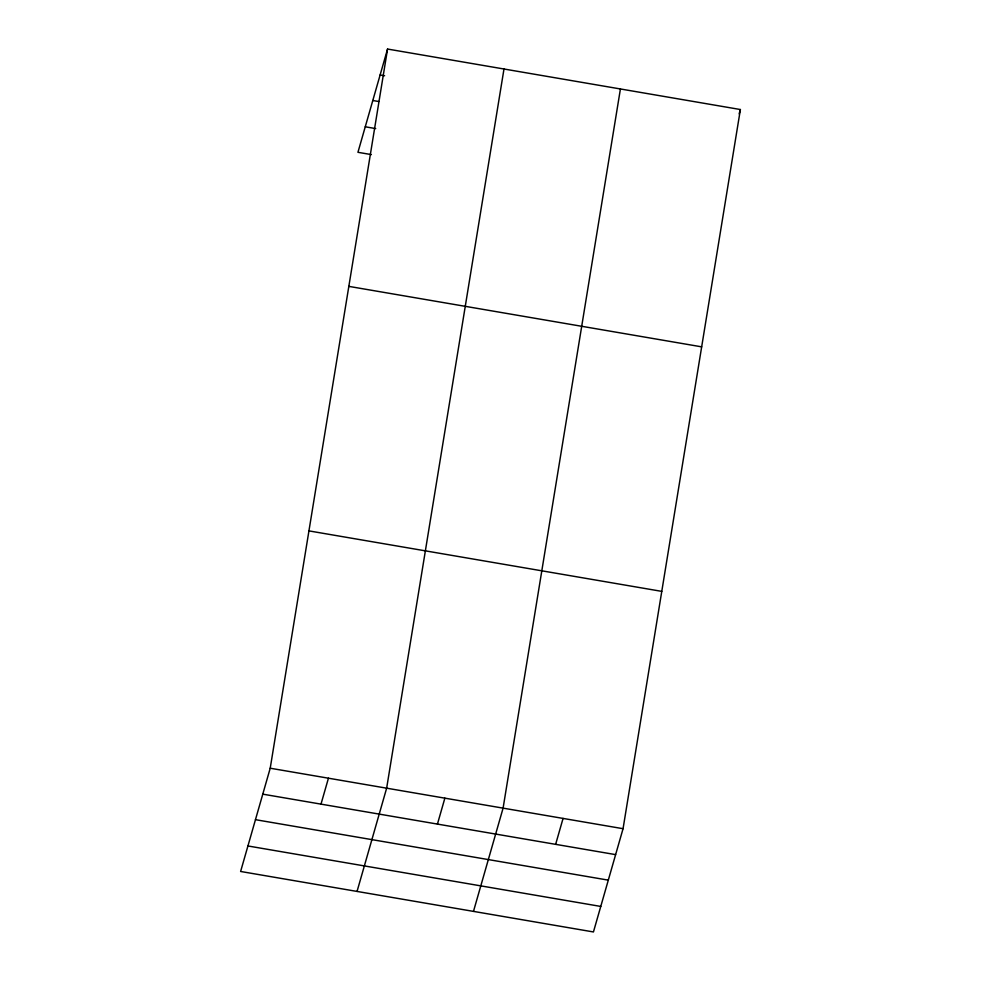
<?xml version="1.0" encoding="UTF-8"?>
<svg xmlns="http://www.w3.org/2000/svg" width="981" height="981" viewBox="0 0 981 981"><rect width="100%" height="100%" fill="white"/><g stroke="black" fill="none" stroke-linecap="round" stroke-linejoin="round"><path stroke-width="1.47" d="M270.216 768.221L387.556 49.05L740.385 109.529L623.058 828.7L593.444 931.95L240.615 871.471L270.216 768.221L623.058 828.7M503.989 69.001L386.649 788.172L357.047 891.435M620.421 88.964L503.094 808.136L473.48 911.386M387.556 49.05L357.942 152.3L371.382 154.606M320.995 804.138L328.439 778.203M437.44 824.089L444.871 798.154M739.147 113.845L740.385 109.529M555.638 844.347L563.069 818.412M380.113 74.985L384.601 75.745M372.805 100.503L378.776 101.521M365.263 126.794L375.711 128.585M348.831 286.378L701.673 346.845M308.941 530.893L661.77 591.371M262.785 794.156L615.614 854.623M255.465 819.675L608.306 880.141M247.923 845.965L600.764 906.432"/></g></svg>
